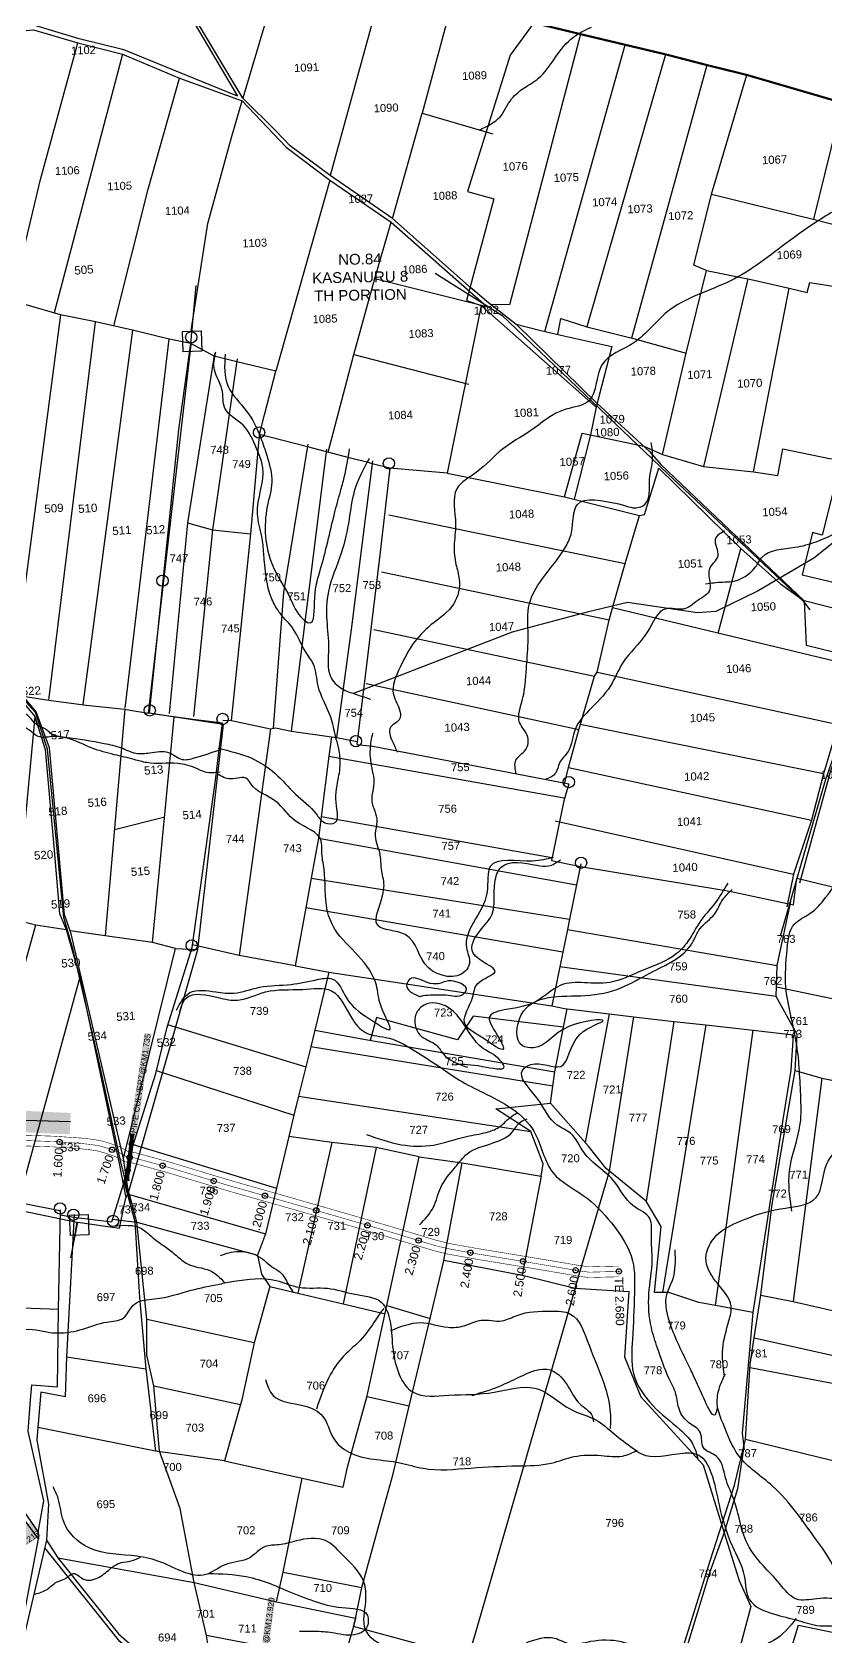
# Model space of a CAD drawing. Header units: inches. Extents: x 189567 to 224456, y 1616569 to 1632146.
# Drawn here: x 193836 to 195325, y 1618922 to 1621930 of the extents above; entities that cross this region are included whole.
import ezdxf
from ezdxf.enums import TextEntityAlignment as Align

# ---------------------------------------------------------------- set-up
doc = ezdxf.new("R2010")
doc.units = ezdxf.units.IN
doc.header["$LTSCALE"] = 15
doc.header["$MEASUREMENT"] = 0
doc.header["$PDMODE"] = 32
doc.header["$PDSIZE"] = 10
doc.linetypes.add('HIDDEN2', pattern=[0.1875, 0.125, -0.0625])
for name, color, linetype in [('CANAL1', 7, 'Continuous'), ('CHANAGE', 1, 'Continuous'), ('CS', 134, 'Continuous'), ('PLOT', 7, 'Continuous'), ('PLOT NO', 1, 'Continuous'), ('PLOT NOS', 7, 'Continuous'), ('POINT', 2, 'Continuous'), ('RE REMARKS', 7, 'Continuous'), ('ROAD', 1, 'Continuous'), ('STREAM', 4, 'Continuous'), ('STRUCTURE', 5, 'Continuous'), ('text1', 7, 'Continuous'), ('text2', 7, 'Continuous'), ('VILLAGE BOUNADRY STONES', 1, 'Continuous'), ('VILLAGE BOUNDRY', 5, 'Continuous')]:
    doc.layers.add(name, color=color, linetype=linetype)
doc.styles.get("Standard").update_dxf_attribs({"font": 'arial.ttf'})
doc.dimstyles.get("Standard").update_dxf_attribs({"dimtxt": 0.18, "dimasz": 0.18, "dimexe": 0.18, "dimexo": 0.0625, "dimgap": 0.09, "dimtad": 0, "dimtih": 1, "dimtoh": 1, "dimdec": 4, "dimzin": 0, "dimdsep": 46, "dimtxsty": 'Standard', "dimcen": 0.09, "dimadec": 0, "dimazin": 0, "dimtfac": 1, "dimtdec": 4, "dimtofl": 0, "dimtmove": 0, "dimatfit": 3, "dimfxl": 1, "dimtolj": 1, "dimtzin": 0, "dimarcsym": 0})

# ---------------------------------------------------------------- blocks, each defined once
blk = doc.blocks.new('PIPE C')
at = {"layer": 'STRUCTURE'}
h = blk.add_hatch(dxfattribs=at)
h.set_pattern_fill('DASH', color=256, scale=5.6, angle=-90, style=0)
h.set_pattern_definition([(270, (-1194663.9188, 538833.8274), (0.7, -0.7), [0.7, -0.7])])
edge = h.paths.add_edge_path()
edge.add_spline(control_points=[(4.6, -44.2), (4.4, -43.9), (3.7, -42.8), (3.2, -40.8), (2.9, -38.1), (2.3, -34.2), (2.9, -29), (3.8, -25), (4.2, -23.1)], knot_values=[0, 0, 0, 0, 1.613557, 5.24513, 8.624976, 13.470124, 22.190216, 30.746377, 30.746377, 30.746377, 30.746377], degree=3, periodic=0)
edge.add_line((4.2, -23.1), (2.8, -21))
edge.add_line((2.8, -21), (2.8, 21))
edge.add_line((2.8, 21), (4.2, 23.1))
edge.add_spline(control_points=[(4.2, 23.1), (3.7, 25), (2.7, 28.9), (2, 34.1), (2.4, 38), (2.7, 40.8), (3.1, 42.8), (3.8, 43.8), (4, 44.2)], knot_values=[0, 0, 0, 0, 8.556161, 17.276253, 22.121402, 25.501247, 29.13282, 30.746377, 30.746377, 30.746377, 30.746377], degree=3, periodic=0)
edge.add_line((4, 44.2), (-4.6, 44.2))
edge.add_spline(control_points=[(-4.6, 44.2), (-4.4, 43.9), (-3.7, 42.8), (-3.2, 40.8), (-2.9, 38.1), (-2.3, 34.2), (-2.9, 29), (-3.8, 25), (-4.2, 23.1)], knot_values=[0, 0, 0, 0, 1.613557, 5.24513, 8.624976, 13.470124, 22.190216, 30.746377, 30.746377, 30.746377, 30.746377], degree=3, periodic=0)
edge.add_line((-4.2, 23.1), (-2.8, 21))
edge.add_line((-2.8, 21), (-2.8, -21))
edge.add_line((-2.8, -21), (-4.2, -23.1))
edge.add_spline(control_points=[(-4.2, -23.1), (-3.7, -25), (-2.7, -28.9), (-2, -34.1), (-2.4, -38), (-2.7, -40.8), (-3.1, -42.8), (-3.8, -43.8), (-4, -44.2)], knot_values=[0, 0, 0, 0, 8.556161, 17.276253, 22.121402, 25.501247, 29.13282, 30.746377, 30.746377, 30.746377, 30.746377], degree=3, periodic=0)
edge.add_line((-4, -44.2), (4.6, -44.2))
blk.add_circle((0, 0), 0.657)
at = {"layer": 'STRUCTURE', "const_width": 0.44}
for points in [[(-8.4, 25.2), (-5.6, 25.2), (-2.8, 21), (-2.8, -21), (-5.6, -25.2), (-8.4, -25.2)], [(8.4, 25.2), (5.6, 25.2), (2.8, 21), (2.8, -21), (5.6, -25.2), (8.4, -25.2)]]:
    blk.add_lwpolyline(points, dxfattribs=at)
at = {"layer": 'STRUCTURE', "color": 3}
for points in [[(-2.8, 21), (-2.8, -21)], [(-2.8, 21), (-2.8, -21)], [(2.8, 21), (2.8, -21)]]:
    blk.add_lwpolyline(points, dxfattribs=at)
at = {"layer": 'STRUCTURE'}
for points in [[(-4.6, 44.2), (-4, 43.2), (-3.3, 40.8), (-2.9, 38.4), (-2.5, 35.1), (-3, 29), (-4.2, 23.1)], [(4, 44.2), (3.4, 43.2), (2.8, 40.7), (2.5, 38.4), (2.2, 35), (2.8, 28.9), (4.2, 23.1)], [(-4, -44.2), (-3.4, -43.2), (-2.8, -40.7), (-2.5, -38.4), (-2.2, -35), (-2.8, -28.9), (-4.2, -23.1)], [(4.6, -44.2), (4, -43.2), (3.3, -40.8), (2.9, -38.4), (2.5, -35.1), (3, -29), (4.2, -23.1)]]:
    blk.add_spline(points, degree=3, dxfattribs=at)
at = {"layer": 'STRUCTURE', "color": 0}
for points in [[(-0.2, 44.3), (-0.2, 28.7)], [(0, -23.2), (0, -38.9)]]:
    blk.add_leader(points, dimstyle='Standard', override={"dimscale": 0.062085, "dimtxt": 50, "dimasz": 100, "dimgap": 0.09, "dimtad": 0, "dimzin": 2}, dxfattribs=at)

msp = doc.modelspace()

# ---------------------------------------------------------------- linework, layer by layer
at = {"layer": 'CANAL1', "color": 200, "const_width": 1}
for points in [[(193815.9, 1619862.6), (193877.7, 1619860.4), (193928.2, 1619856.9), (193947.4, 1619854.9), (193964.3, 1619852.2), (193979.9, 1619847.7), (194000.6, 1619840.5), (194016.7, 1619831.7), (194028.7, 1619829.9), (194093.7, 1619812), (194212.9, 1619776.1), (194303.4, 1619750.5), (194428.8, 1619714.5), (194502.2, 1619693.1), (194594.9, 1619665.2), (194617.5, 1619659.6), (194647, 1619654.2), (194676.5, 1619649), (194709.7, 1619643.6), (194757.1, 1619635.8), (194807, 1619627.5), (194865.1, 1619617.7), (194881.5, 1619615.6), (194907.1, 1619616.3), (194936.3, 1619617)], [(193814.8, 1619842.6), (193876.7, 1619840.4), (193926.4, 1619837), (193944.8, 1619835), (193959.9, 1619832.6), (193973.8, 1619828.6), (193992.5, 1619822.1), (194010.3, 1619812.5), (194024.5, 1619810.3), (194088.2, 1619792.8), (194207.3, 1619756.9), (194297.9, 1619731.3), (194423.3, 1619695.3), (194496.6, 1619673.9), (194589.6, 1619645.9), (194613.3, 1619640), (194643.5, 1619634.5), (194673.2, 1619629.3), (194706.5, 1619623.9), (194753.8, 1619616.1), (194803.7, 1619607.8), (194862.1, 1619597.9), (194880.5, 1619595.5), (194907.6, 1619596.3), (194936.8, 1619597)]]:
    msp.add_lwpolyline(points, dxfattribs=at)
at = {"layer": 'CANAL1', "color": 1, "linetype": 'HIDDEN2', "ltscale": 4, "const_width": 1}
msp.add_lwpolyline([(193815.4, 1619852.6), (193877.2, 1619850.4), (193927.3, 1619847), (193946.1, 1619844.9), (193962.1, 1619842.4), (193976.9, 1619838.2), (193996.6, 1619831.3), (194013.5, 1619822.1), (194026.6, 1619820.1), (194090.9, 1619802.4), (194210.1, 1619766.5), (194300.7, 1619740.9), (194426, 1619704.9), (194499.4, 1619683.5), (194592.2, 1619655.5), (194615.4, 1619649.8), (194645.2, 1619644.4), (194674.9, 1619639.1), (194708.1, 1619633.8), (194755.4, 1619626), (194805.4, 1619617.7), (194863.6, 1619607.8), (194881, 1619605.6), (194907.3, 1619606.3), (194936.6, 1619607)], dxfattribs=at)
at = {"layer": 'CS', "color": 3}
for p in [(193887.6, 1619849.7), (193986.1, 1619835), (194080.9, 1619805.1), (194176.8, 1619776.5), (194272.8, 1619748.8), (194369, 1619721.3), (194465, 1619693.5), (194560.9, 1619665), (194658.1, 1619642.1), (194756.8, 1619625.8), (194855.4, 1619609.2), (194936.6, 1619607)]:
    msp.add_point(p, dxfattribs=at)
at = {"layer": 'PLOT', "elevation": 19}
for points in [[(194665.7, 1621444.1), (194511.9, 1621580.1), (194395.4, 1621661.1), (194319.9, 1621716.4), (194293.6, 1621744), (194231.2, 1621806), (194136.7, 1621963.6), (194113.4, 1621981.2), (194042.5, 1622024.1), (193963.7, 1622091.7), (193907.4, 1622144.9), (193796.1, 1622280.4), (193782.2, 1622297.4), (193770.9, 1622312.4), (193663.5, 1622461.6), (193590.8, 1622561.3), (193553, 1622618.6)], [(192767.2, 1622182.8), (192862, 1622165.5), (192967.1, 1622139.7), (193058.2, 1622114.8), (193123.5, 1622092.2), (193182.3, 1622079.7), (193296.6, 1622053), (193460.6, 1622017.8), (193528.3, 1621977.5), (193612.5, 1621936.3), (193645.5, 1621931.5), (193687.8, 1621929.7), (193696.8, 1621929.5), (193789.8, 1621929.7), (193838.9, 1621934.2), (193922.2, 1621909.7), (194005.6, 1621888.1), (194112.3, 1621843.2), (194230, 1621800.9), (194312.4, 1621713.9), (194394.6, 1621652.1), (194509.4, 1621573.2), (194689, 1621415.3)], [(193797.6, 1621424.9), (193851.6, 1621653.3), (193922.2, 1621909.7)], [(194005.6, 1621888.1), (193877.6, 1621403.5)], [(193989.5, 1621378.9), (194053.7, 1621635.5), (194112.3, 1621843.2)], [(194134.5, 1621370.2), (194165.8, 1621571.1), (194210.4, 1621732.3), (194230, 1621800.9)], [(194511.9, 1621580.1), (194567.5, 1621777.7)], [(194394.6, 1621652.1), (194293, 1621294.4)], [(194478.8, 1621468.2), (194509.4, 1621573.2)], [(194439.3, 1621325.6), (194478.8, 1621468.2), (194689, 1621415.3)], [(194391.7, 1621142.2), (194439.3, 1621325.6), (194654.6, 1621270)]]:
    msp.add_lwpolyline(points, dxfattribs=at)
at = {"layer": 'PLOT'}
for points in [[(194299.2, 1622035.5), (194231.2, 1621806)], [(194481.1, 1621972.2), (194395.4, 1621661.1)], [(194777, 1621947.1), (194732.7, 1621886.4), (194652.9, 1621630.7), (194702, 1621617.4), (194650.6, 1621427), (194678.5, 1621417.1), (194614.4, 1621103.2), (194506.8, 1621112.2), (194474, 1621120.7), (194466.2, 1621122.8), (194433, 1621131.4), (194388.3, 1621143), (194352.8, 1621152.3), (194262.5, 1621175.8), (194272.1, 1621212.5), (194293.4, 1621294.3), (194220, 1621312), (194177.7, 1621322.2), (194134.1, 1621346.1), (194093.5, 1621354.4), (194024.7, 1621371.2), (193955.1, 1621386.4), (193889.6, 1621400.1), (193824.8, 1621418.6)], [(194133.6, 1621957.8), (194221.2, 1621809.8), (194008.3, 1621896.5), (193924.2, 1621917.2), (193839.3, 1621942.4)], [(194612.5, 1621944.5), (194567.5, 1621777.7), (194700, 1621739.3)], [(194743.7, 1621382.3), (194790.4, 1621370.3), (194822.2, 1621363), (194827.5, 1621393), (194876.8, 1621377.4), (194964.2, 1621355.3), (195062.5, 1621328.2), (195100.9, 1621482.9), (195077.4, 1621492.9), (195110.1, 1621626.2), (195176.7, 1621849.4)], [(195355.4, 1621797.3), (195301.5, 1621578.9)], [(195110.1, 1621626.2), (195301.1, 1621579), (195416.6, 1621549.5), (195468.8, 1621763.3)], [(194017, 1619755), (194007.7, 1619818.8), (193909.4, 1620239.7), (193896.6, 1620276.2), (193868.5, 1620588.5), (193843.8, 1620655.9), (193819.1, 1620685.4), (193798.6, 1620708.9), (193755.3, 1620824.8), (193696.2, 1620983.4), (193681.5, 1621105.8), (193639, 1621369), (193628.9, 1621464.5)], [(195178.7, 1621467.5), (195095.6, 1621115.8)], [(195100.9, 1621482.9), (195185, 1621466.3), (195255.7, 1621450), (195289.7, 1621441.8), (195294.6, 1621460.6), (195397.3, 1621444.1), (195414.3, 1621439.2), (195384.1, 1621274.5), (195482.3, 1621257.9), (195577.3, 1621224.2)], [(194657.4, 1621452.3), (194688.9, 1621425.6), (194743.7, 1621382.3), (194895.1, 1621234.2), (194994.2, 1621143.6), (195015.2, 1621119.6), (195195.9, 1620947.4), (195284.3, 1620863.7), (195287.9, 1620780.6), (195339.3, 1620768), (195343.3, 1620749.9), (195387.7, 1620740.4), (195372.9, 1620685.8), (195347.6, 1620632), (195320.5, 1620539.6), (195297.7, 1620453), (195264.3, 1620351.6), (195251.5, 1620290.1)], [(195188.9, 1621105.7), (195255.7, 1621450)], [(193889.6, 1621400.1), (193798.6, 1620708.9)], [(194678.5, 1621417.1), (194894.3, 1621226.5), (194883.3, 1621175), (194852.9, 1621054.3)], [(193867.3, 1620677.9), (193955.1, 1621386.4)], [(194024.7, 1621371.2), (193931.4, 1620669.3)], [(194822.2, 1621363), (194923.4, 1621340.6), (194894.3, 1621226.5)], [(193694.8, 1619759.2), (193888.3, 1619721.1), (193889.1, 1619713.3), (193914.3, 1619708.8), (193985.7, 1619700), (194007.7, 1619770.8), (194024.7, 1619839.7), (194068.4, 1619978.2), (194089.4, 1620064.8), (194136.4, 1620214), (194180.5, 1620531.8), (194185.9, 1620575.2), (194193.4, 1620634.7), (194138.4, 1620641.6), (194092.3, 1620647.4), (194056.6, 1620653.6), (194111.6, 1621185.1), (194134.1, 1621346.1)], [(194010.5, 1620662.5), (194093.5, 1621354.4)], [(194178.4, 1621327.4), (194127.7, 1621010.1), (194093, 1620652.6)], [(194220.6, 1621317.3), (194174.7, 1620997), (194139.1, 1620646.8)], [(195018.2, 1621137.9), (195062.5, 1621328.2)], [(194127.7, 1621010.1), (194174.7, 1620997), (194246.6, 1620989.7), (194263.2, 1621181)], [(194353.4, 1621157.5), (194307.5, 1620879.3), (194288, 1620624.9)], [(194834.4, 1621059), (194867.8, 1621178.3), (194983.4, 1621153.5), (195018.2, 1621137.9), (195095.6, 1621115.8), (195188.9, 1621105.7), (195234.5, 1621098.9), (195244.4, 1621148.5), (195331.4, 1621130.5), (195353.3, 1621128.4), (195317.8, 1620986.6), (195299.7, 1620992), (195280.2, 1620912.7), (195367.3, 1620892.1), (195355.4, 1620845.7), (195284.3, 1620863.7)], [(194322.6, 1620619.7), (194389, 1621148.3)], [(194474.7, 1621126), (194434.4, 1620810.1), (194406.9, 1620607.5)], [(194614.4, 1621103.2), (194834.4, 1621059), (194975.2, 1621023.5)], [(194834.9, 1620520.2), (194842.1, 1620551.4), (194861.3, 1620622.2), (194891.1, 1620722.8), (194895.6, 1620730.1), (194918.2, 1620827.4), (194924.8, 1620850.8), (194948.5, 1620933.8), (194975.2, 1621023.5), (194984.8, 1621025.8), (195011.6, 1621112.2), (195165.1, 1620961.7), (195240, 1620895.6), (195284.3, 1620863.7)], [(194505.1, 1621025.3), (194948.5, 1620933.8)], [(194210.4, 1620639.8), (194246.6, 1620989.7)], [(195123, 1620803), (195165.1, 1620961.7)], [(194918.2, 1620827.4), (194491.3, 1620917.7)], [(193748.9, 1620824.2), (193789.8, 1620708.6), (193810.4, 1620684.1), (193841.5, 1620647.2), (193805.8, 1620266.2)], [(195343.3, 1620749.9), (194924.8, 1620850.8)], [(194477.3, 1620810.4), (194891.1, 1620722.8)], [(195399.3, 1620737.7), (195332.9, 1620542.9), (195275.5, 1620334.8)], [(194861.3, 1620622.2), (194462.7, 1620708.4)], [(193819.1, 1620685.4), (193867.3, 1620677.9), (193937.5, 1620668.5), (194010.3, 1620660.5), (194020.2, 1620658.7), (194054.2, 1620653.5)], [(193841.5, 1620647.2), (193860.6, 1620584.9), (193877, 1620403.2), (193887.6, 1620278.1)], [(194010.3, 1620660.5), (193973.4, 1620236.2)], [(194062.1, 1620223.7), (194102.8, 1620646.1)], [(194194, 1620639.9), (194210.4, 1620639.8), (194283.3, 1620624.1), (194292.6, 1620625.8), (194322.6, 1620619.7), (194397.8, 1620608.8), (194406.9, 1620607.5), (194445.9, 1620600)], [(194283.3, 1620624.1), (194224.7, 1620198.9)], [(194397.8, 1620608.8), (194392.6, 1620573), (194378.3, 1620458.8), (194373.2, 1620418.9), (194359.6, 1620344.3), (194349.4, 1620288.5), (194329.5, 1620179.7), (194224.7, 1620198.9), (194137.1, 1620219.3)], [(194392.6, 1620573), (194834, 1620494.5)], [(193990.8, 1620435.5), (194084.8, 1620459.2)], [(194811, 1620382.2), (194378.3, 1620458.8)], [(194373.2, 1620418.9), (194857.2, 1620331.7)], [(194865.3, 1620371.1), (194857.2, 1620331.7), (194844, 1620267), (194840.1, 1620248), (194831.4, 1620205.5), (194825.7, 1620177.9), (194810.8, 1620104.9), (194834.7, 1620100), (194918.2, 1620089.7), (194964.6, 1620083.9), (195039.6, 1620075.6), (195099.7, 1620068.9), (195188.3, 1620059.1), (195258.5, 1620051.3), (195263.3, 1620049), (195259.2, 1619984), (195244.5, 1619895.5), (195187.8, 1619530), (195168, 1619304.2), (195171.5, 1619272.9)], [(194359.6, 1620344.3), (194844, 1620267)], [(193603.1, 1620310.9), (193665.6, 1620295.6), (193718.4, 1620288), (193755.3, 1620273.2), (193805.8, 1620266.2), (193842.9, 1620256.5), (193899.8, 1620247.6), (193925.8, 1620158.5), (193999.2, 1619809.1), (194012, 1619745.2)], [(194831.4, 1620205.5), (194349.4, 1620288.5)], [(195057.3, 1618902.7), (195107.9, 1619064.5), (195153.4, 1619206.2), (195173.8, 1619291.8), (195183.1, 1619433.2), (195190.5, 1619482.6), (195202.6, 1619562.3), (195224.3, 1619733.3), (195267.2, 1619983.9), (195271.1, 1620050.8), (195231.6, 1620122.5), (195233.3, 1620180.4), (195259.3, 1620300.3)], [(193700.5, 1619744.3), (193842.9, 1620256.5)], [(194104.9, 1620212.3), (194062.1, 1620223.7), (193973.4, 1620236.2), (193907.4, 1620245.5)], [(194840.1, 1620248), (195233.3, 1620180.4)], [(194007.7, 1619818.8), (194104.9, 1620212.3), (194146.9, 1620210.3)], [(194392.9, 1620168.1), (194366.2, 1620059.1), (194358.6, 1620028), (194349.3, 1619990.2), (194336, 1619935.8), (194327.2, 1619899.6), (194317.7, 1619860), (194294.5, 1619763.1), (194274, 1619677.3), (194258.9, 1619637.8), (194266.4, 1619602.2), (194281.9, 1619578.8), (194252.4, 1619473.4), (194229.3, 1619366.5), (194197, 1619252.3), (194342.9, 1619219.8), (194419.5, 1619202.7), (194427.9, 1619240.3), (194464.5, 1619373.9), (194498.3, 1619528.9), (194501.4, 1619543.2), (194562.2, 1619821.5), (194481.4, 1619839.1), (194398.3, 1619848.9), (194317.7, 1619860)], [(194329.5, 1620179.7), (194392.9, 1620168.1), (194810.8, 1620104.9)], [(195231.6, 1620122.5), (194825.7, 1620177.9)], [(193925.8, 1620158.5), (193806.5, 1619722.9)], [(195232.2, 1620140.6), (195422.6, 1620100.3)], [(194090.1, 1620070.1), (194349.3, 1619990.2)], [(194832.9, 1620064.6), (194663.4, 1620085.7), (194634, 1620041.1), (194481.9, 1620083), (194470, 1620040)], [(195187.8, 1619530), (195117.8, 1619543.1), (195086.3, 1619548.9), (195030.2, 1619567.4), (195018.4, 1619567.4), (195003.3, 1619567.5), (195016.2, 1619691), (194987.7, 1619738.7), (194913, 1619800.1), (194879.3, 1619842.5), (194808.5, 1619922.1), (194812.8, 1619954.5), (194816.2, 1619980.9), (194832.9, 1620064.6), (194839.8, 1620099.4)], [(194854.4, 1619575.6), (194919.2, 1619795), (194964.6, 1620083.9)], [(194918.2, 1620089.7), (194873.6, 1619848.8)], [(195039.6, 1620075.6), (194987.7, 1619738.7)], [(194366.2, 1620059.1), (194461.6, 1620041.5), (194816.2, 1619980.9)], [(195099.7, 1620068.9), (195018.4, 1619567.4)], [(195117.8, 1619543.1), (195188.3, 1620059.1)], [(194812.8, 1619954.5), (194358.6, 1620028)], [(194069, 1619983.5), (194327.2, 1619899.6)], [(195267.2, 1619983.9), (195317.1, 1619969), (195399.9, 1619953.1)], [(195317.1, 1619969), (195263.5, 1619550.4)], [(194336, 1619935.8), (194771.3, 1619869.3)], [(194562.2, 1619821.5), (194642.7, 1619810.3), (194790.8, 1619785.8), (194794.5, 1619808.4), (194771.3, 1619869.3), (194705.9, 1619911.8), (194808.5, 1619922.1)], [(194025.4, 1619845), (194294.5, 1619763.1)], [(194398.3, 1619848.9), (194334.7, 1619566.3)], [(194481.4, 1619839.1), (194419.4, 1619546.3)], [(194558, 1618908.9), (194438.6, 1618941.4), (194442.5, 1618955.7), (194454.3, 1619014.8), (194491.7, 1619149.1), (194513.6, 1619227.9), (194543.6, 1619354.6), (194582.4, 1619518.7), (194607.5, 1619624.5), (194642.7, 1619810.3)], [(193482.3, 1619770.6), (193473.4, 1619689.7), (193469.1, 1619650.7), (193472.7, 1619638.8), (193485.6, 1619618.1), (193530.3, 1619549.3), (193642.3, 1619391.9), (193757.1, 1619249.1), (193847.2, 1619118.3), (193848.4, 1619105.8), (193718.4, 1619280.6), (193634.5, 1619393.6), (193479.3, 1619616.3), (193485.6, 1619618.1), (193573.8, 1619618.5), (193674.8, 1619618.9), (193695.5, 1619764.4)], [(194008.3, 1619776.1), (194028.7, 1619700.4), (194037.6, 1619558.3), (194049.4, 1619424.2), (194067.8, 1619270.2), (193847, 1619314.4)], [(194301.9, 1618384.6), (194268.4, 1618502.9), (194230.5, 1618604.7), (194213.5, 1618731), (194180.5, 1618820), (194163.4, 1618924.8), (194140.1, 1619024), (194114, 1619163), (194074.9, 1619270.3), (194064.7, 1619392.4), (194051.1, 1619450.3), (194051.4, 1619517.4), (194032.8, 1619699.1), (194018.8, 1619751.3), (194008.3, 1619776.1)], [(194790.8, 1619785.8), (194755.3, 1619600)], [(194018.8, 1619751.3), (194274, 1619677.3)], [(193914.9, 1619714), (193900.5, 1619446.9), (193898.1, 1619372), (193852.3, 1619380.7), (193847, 1619314.4), (193845.1, 1619290.8), (193867, 1619170.8), (193863.3, 1619103.3), (193819.7, 1618918.8), (193795.4, 1618782.4), (193805.7, 1618780.6), (193779.7, 1618604), (193703.4, 1618623.8), (193676.8, 1618500), (193623.6, 1618533.4), (193586.5, 1618559)], [(193795.4, 1618782.4), (193788.4, 1618788), (193848.4, 1619105.8), (193847.2, 1619118.3), (193858, 1619177.2), (193828.7, 1619307.4), (193833.3, 1619365.6), (193835.6, 1619394.3), (193883.7, 1619390.5), (193885.6, 1619536.1), (193889.3, 1619722.5)], [(193986.4, 1619705.2), (194032.8, 1619699.1), (194258.9, 1619637.8)], [(194608.5, 1619628.1), (194758.4, 1619599.4), (194854.4, 1619575.6), (194955, 1619569.3), (194947.3, 1619447.2), (194977.8, 1619371.7), (195094.7, 1619244.3), (195136.7, 1619109.2), (195161.9, 1619027.7), (195184.3, 1618978.8), (195134.5, 1618793.9), (195145.6, 1618790.9), (195107.6, 1618580.8), (195159, 1618571.5), (195259.6, 1618553.3), (195365.9, 1618534)], [(194281.9, 1619578.8), (194334.7, 1619566.3), (194419.4, 1619546.3), (194498.1, 1619527.7)], [(194854.4, 1619575.6), (194664.9, 1618921.3), (194558.5, 1618582.1), (194528.9, 1618466)], [(195202.6, 1619562.3), (195263.5, 1619550.4), (195375.5, 1619525), (195493.7, 1619505), (195579, 1619488.3)], [(193530.3, 1619549.3), (193885.6, 1619536.1)], [(194501.4, 1619543.2), (194582.4, 1619518.7)], [(194051.4, 1619517.4), (194252.5, 1619473.9)], [(195190.5, 1619482.6), (195565.9, 1619398.8)], [(193900.5, 1619446.9), (194049.4, 1619424.2)], [(195182.7, 1619426.8), (195562.8, 1619354.4)], [(194064.7, 1619392.4), (194226.8, 1619357.7)], [(194543.6, 1619354.6), (194464.1, 1619372)], [(195389.3, 1619239.3), (195173.8, 1619291.8)], [(194197, 1619252.3), (194067.8, 1619270.2)], [(195170.8, 1619279.2), (195159, 1619199.4), (195134.1, 1619117.6), (195106.7, 1619042.1), (195037.2, 1618815.4), (195013.2, 1618799), (194986, 1618763.3), (194855.2, 1618586.3), (194715.2, 1618394), (194656.4, 1618341.5), (194579.3, 1618227.3), (194512.5, 1618241.4), (194501.8, 1618200.5), (194502.4, 1618145.9), (194532.2, 1618146.2), (194537.5, 1618134.5), (194615.1, 1618144.6), (194600.5, 1618075.6)], [(194294.6, 1618987.9), (194306.8, 1619043.4), (194342.9, 1619219.8)], [(193863.3, 1619103.3), (193884.5, 1619070.3), (193998.2, 1618927.9), (194149.2, 1618795.4), (194213.5, 1618731), (194000.7, 1618913.4), (193860, 1619089.3)], [(193884.5, 1619070.3), (194140.1, 1619024), (194294.6, 1618987.9), (194442.8, 1618957), (194438.6, 1618941.4), (194419.4, 1618875.2), (194163.4, 1618924.8)], [(194306.8, 1619043.4), (194454.3, 1619014.8)], [(195145.5, 1618530.9), (195159, 1618571.5), (195273.3, 1618944), (195376.1, 1618923), (195326.3, 1618782.5), (195312.5, 1618743.8), (195259.6, 1618553.3), (195249.1, 1618506)]]:
    msp.add_lwpolyline(points, dxfattribs=at)
at = {"layer": 'PLOT NOS'}
for points in [[(194864.5, 1621925.9), (194731.6, 1621418.7), (194697.3, 1621419)], [(194797.6, 1621368.7), (194948.2, 1621906)], [(195024.1, 1621888), (194876.8, 1621377.4)], [(195101.4, 1621868), (194960.4, 1621356.3)], [(194506.8, 1621112.2), (194488.9, 1620955.3), (194445.2, 1620594.8), (194474.9, 1620591.2), (194842.9, 1620521), (194833.4, 1620489.3), (194810.4, 1620377), (194864.7, 1620365.9), (195133.7, 1620321.4), (195147.4, 1620319.1), (195263.9, 1620293.9), (195270.1, 1620344.1), (195479.4, 1620293.4)], [(194895.6, 1620730.1), (195347.6, 1620632)], [(195320.5, 1620539.6), (194864.2, 1620631.8)], [(194842.1, 1620551.4), (195297.7, 1620453)], [(194817.4, 1620451.2), (195264.3, 1620351.6)]]:
    msp.add_lwpolyline(points, dxfattribs=at)
at = {"layer": 'POINT'}
msp.add_point((194019, 1619821, 123), dxfattribs=at)
at = {"layer": 'ROAD'}
for points in [[(194022.1, 1619734.8), (194002.9, 1619809.3), (193962.3, 1619996.1), (193912.9, 1620209.6), (193895.7, 1620270.6), (193864.8, 1620585.6), (193842.2, 1620654.7), (193793.9, 1620708.3), (193690.5, 1620986.4), (193669.3, 1621152.9), (193639, 1621346.5), (193620.4, 1621503.8)], [(194591.9, 1621477.9), (194716.8, 1621399.5), (195028.5, 1621101.8), (195282.7, 1620862.7), (195295, 1620847)], [(195712.5, 1620783.7), (195657, 1620850.6), (195576.7, 1621040.4), (195562, 1621151.2), (195302.5, 1620943.7), (195197.7, 1620882.6), (195118.4, 1620843.6), (195084.2, 1620841.4), (194952.9, 1620860.4), (194877, 1620842.8), (194736.7, 1620805), (194438.9, 1620690.4)], [(195401.8, 1620751.4), (195323.6, 1620527.2), (195238.8, 1620235.2)], [(193887.6, 1620278.1), (193899.8, 1620247.6)]]:
    msp.add_lwpolyline(points, dxfattribs=at)
msp.add_spline([(194675, 1621746.2), (194713.8, 1621771.1), (194735.5, 1621804.5), (194760, 1621825.9), (194786.1, 1621843.3), (194816.6, 1621880.8), (194851.9, 1621920.9), (194885.2, 1621939.2)], degree=3, dxfattribs=at)
at = {"layer": 'STREAM'}
for points in [[(195584.3, 1621741.8), (195567, 1621727.5), (195525.8, 1621701.6), (195492.8, 1621681.5), (195470.9, 1621664.3), (195446.2, 1621648), (195405.8, 1621628.6), (195329.7, 1621588.1), (195256.5, 1621538.3), (195145.8, 1621463.6), (195027.4, 1621405.5), (194964.6, 1621347.6), (194905.2, 1621306.5), (194893, 1621265.9), (194880.6, 1621238.8), (194837.3, 1621223), (194769.5, 1621181.7), (194718.3, 1621148.2), (194669.1, 1621104.5), (194632.7, 1621074), (194630.4, 1621007.3), (194627.6, 1620966.4), (194631.1, 1620932.2), (194637.2, 1620904.5), (194627, 1620858.5), (194584.2, 1620818.6), (194549.8, 1620781.7), (194526.5, 1620739.5), (194513.7, 1620688.3), (194526.5, 1620655.2), (194525.8, 1620643.1), (194508.5, 1620627), (194511.9, 1620600.2), (194521.6, 1620580)], [(194189.8, 1620584.4), (194140.2, 1620569), (194118.1, 1620565.9), (194092.6, 1620578.9), (194056.5, 1620578.4), (194030.9, 1620577.8), (194004, 1620587.6), (193971.4, 1620596.1), (193897.9, 1620607.6), (193870.1, 1620616.1), (193864, 1620621.5), (193844.1, 1620632), (193831.2, 1620646), (193800.5, 1620663.5), (193769, 1620678.5), (193739.2, 1620684.3), (193683.1, 1620704), (193648.6, 1620726.1), (193638.7, 1620738.5), (193621.9, 1620762.1), (193594.9, 1620789.7), (193583.8, 1620803.5), (193543.4, 1620808.9), (193506, 1620806.9), (193468, 1620804.4), (193394.7, 1620811.2), (193373.9, 1620806.1), (193325, 1620816.7), (193284.2, 1620819.7), (193239.9, 1620825.8), (193197.8, 1620829.3), (193156.4, 1620838.7), (193114.1, 1620852.7), (193072.1, 1620873), (193046, 1620898.3), (193032, 1620918.5), (193018.9, 1620970), (192997.3, 1620996.8), (192983.3, 1621007.2), (192981.4, 1621044), (192980.4, 1621095.8), (192978, 1621135), (192954.8, 1621167), (192941.8, 1621209.2), (192941.6, 1621240.4), (192930.2, 1621263.3), (192909.6, 1621290.5), (192890.3, 1621327.1), (192860.9, 1621354.4), (192834.1, 1621377.1), (192812.7, 1621382), (192794.3, 1621393.1), (192776.1, 1621400.5), (192760.5, 1621401.4), (192752.6, 1621410), (192733.5, 1621427.8), (192718.6, 1621436.7), (192712.2, 1621442.1)], [(194184.9, 1620587.4), (194248.2, 1620568.7), (194291.5, 1620540.7), (194329.9, 1620501.6), (194368.7, 1620464.7), (194385.1, 1620448), (194405, 1620448.7), (194406.9, 1620479.3), (194410.2, 1620529.1), (194414.2, 1620562.3), (194410.5, 1620589.6), (194405.4, 1620609.7), (194396.2, 1620645.8), (194372.6, 1620704.3), (194363.7, 1620745), (194348.6, 1620768.9), (194326.5, 1620810.3), (194301.3, 1620840.4), (194285.9, 1620867.1), (194270.7, 1620952.3), (194266.9, 1620984.6), (194258.9, 1621026.8), (194268.7, 1621113.9), (194256.9, 1621149.6), (194231.9, 1621192.8), (194197.8, 1621224.7), (194192.2, 1621260.5), (194178, 1621296.8), (194180.5, 1621330.3)], [(194198, 1621326.3), (194203.8, 1621265.3), (194237.8, 1621220.1), (194265.1, 1621169.1), (194276.4, 1621136), (194285.6, 1621086.4), (194277.2, 1621040.7), (194286.8, 1620930.8), (194319.3, 1620870.3), (194344.6, 1620829.2), (194355.1, 1620822.6), (194366.3, 1620869.4), (194377.3, 1620924), (194403.4, 1621027.8), (194414.4, 1621068.9), (194421.7, 1621095.4), (194431.7, 1621148.9)], [(195099.3, 1620895.9), (195131.2, 1620899.1), (195148.5, 1620900.2), (195192.8, 1620927.3), (195205.2, 1620945.5), (195266.9, 1620964.1), (195306.4, 1620974.6), (195421.5, 1621042.3), (195439.1, 1621059.3), (195458.5, 1621113.1), (195488.2, 1621133), (195513.5, 1621148.9), (195534.8, 1621174.3), (195554.2, 1621193.9), (195568.7, 1621204.4)], [(194744.2, 1620539.3), (194743.6, 1620565.3), (194761.8, 1620585.1), (194765.9, 1620608.4), (194750.5, 1620635.9), (194756, 1620679.5), (194761.7, 1620716.7), (194763.9, 1620746.5), (194766.5, 1620799.3), (194768.9, 1620858.7), (194792.1, 1620903.7), (194837.1, 1620965.9), (194847.7, 1620992), (194858.9, 1621044.5), (194933.1, 1621046.1), (194947.1, 1621042.7), (194962.9, 1621038.4), (194985.1, 1621044.4), (194994.3, 1621091), (194999.9, 1621130.9), (194997.4, 1621160.5)], [(194468, 1621130.7), (194440.4, 1621069.1), (194430.7, 1621017), (194416, 1620953.2), (194391.8, 1620881.1), (194388.8, 1620827), (194392.1, 1620774.7), (194396, 1620721.7), (194416.9, 1620699.3), (194442.7, 1620689), (194470.8, 1620679.3)], [(195135, 1620994.7), (195117.4, 1620979.6), (195121.9, 1620947.7), (195107, 1620925), (195106.9, 1620900), (195107.2, 1620885.3), (195084.6, 1620864.3), (195058, 1620848.4), (195025.3, 1620849), (194989.8, 1620805.3), (194943.4, 1620747), (194920.7, 1620704.3), (194880, 1620658), (194855.1, 1620624.2), (194841.3, 1620581.6), (194825.1, 1620559.5), (194818.4, 1620541.5), (194798.8, 1620528.9)], [(194188.7, 1620542.6), (194160.5, 1620542.9), (194143.2, 1620550.1), (194109.4, 1620558.8), (194051, 1620560.6), (194027.8, 1620566.3), (193990.1, 1620575.5), (193949, 1620587.7), (193906.4, 1620605.2), (193872.8, 1620609.3), (193847.2, 1620609.7), (193835.1, 1620618.4), (193802.3, 1620638.2), (193777.9, 1620660.2), (193738, 1620675.2), (193668.3, 1620697.6), (193629.3, 1620726.3), (193590.9, 1620779.2), (193542.4, 1620799), (193483.7, 1620796), (193453.9, 1620794.9), (193427.9, 1620801.8), (193407.2, 1620805.2), (193392.9, 1620805.1), (193382.2, 1620808.4)], [(194813.4, 1620382.9), (194774.9, 1620376), (194695.5, 1620365.9), (194689.5, 1620318.6), (194663.9, 1620260.8), (194650.6, 1620213.9), (194656.3, 1620184), (194648.6, 1620169.6), (194579.7, 1620175.7), (194535.9, 1620238.4), (194484.4, 1620255.1), (194496.1, 1620326.3), (194492.1, 1620356.9), (194488, 1620392), (194479.9, 1620427.7), (194483.5, 1620450.4), (194474, 1620488.5), (194477.9, 1620526.1), (194474.7, 1620544.8), (194470.5, 1620586.2), (194475, 1620615.8)], [(194106.8, 1620096.5), (194131.9, 1620129.5), (194180.6, 1620130.8), (194214.6, 1620128.6), (194262.3, 1620139.5), (194322, 1620144.9), (194373.3, 1620154.5), (194399.4, 1620155), (194425.5, 1620119.7), (194468.8, 1620080.5), (194506.8, 1620060.5), (194490.6, 1620103.5), (194481.9, 1620143.7), (194447.9, 1620198.7), (194404, 1620248.6), (194389.8, 1620283.4), (194383.6, 1620361.1), (194379.4, 1620393.9), (194378.3, 1620414.2), (194331.5, 1620450.2), (194293.2, 1620488), (194245.6, 1620521.8), (194239.8, 1620529.9), (194208.6, 1620530), (194183.8, 1620539.2)], [(195140.7, 1620334.6), (195117.6, 1620298.3), (195087, 1620259.7), (195063.3, 1620221.8), (195037.6, 1620197.4), (194977.3, 1620169.5), (194919.7, 1620148.6), (194827.7, 1620143.4), (194769.2, 1620107.4), (194693.5, 1620082.7), (194711.9, 1620043.8), (194720.2, 1620024.7), (194678.8, 1620046), (194647, 1620073.8), (194662.1, 1620120.7), (194671.8, 1620146.4), (194704.3, 1620168.7), (194663.3, 1620203.7), (194675.6, 1620244.8), (194698.9, 1620276.8), (194704, 1620336), (194715.9, 1620364.6), (194783, 1620368.2), (194804.6, 1620366.9), (194827.1, 1620378.7)], [(195260.8, 1619719.8), (195256.6, 1619795.5), (195276.8, 1619883.5), (195277.6, 1619938.3), (195274.8, 1619989.3), (195269.3, 1620037.6), (195249.9, 1620140), (195252.2, 1620211.2), (195265.9, 1620258.1), (195294.8, 1620277.8), (195324.4, 1620307.6), (195359, 1620357.5)], [(195357.1, 1618992.8), (195307.7, 1618993.6), (195269.6, 1618992.9), (195238.3, 1619021.8), (195207, 1619055.8), (195174.7, 1619102.7), (195161.9, 1619145), (195151.6, 1619181.2), (195136.6, 1619220.3), (195119.9, 1619260.3), (195095.1, 1619276.9), (195089.5, 1619304.6), (195068.1, 1619323.5), (195050, 1619347.6), (195043.7, 1619376.5), (195030.6, 1619406.9), (195009, 1619463.5), (194997.5, 1619501.9), (194992.9, 1619564.9), (194999, 1619628.4), (194997.6, 1619673.3), (194994.7, 1619706.1), (194962.9, 1619730.5), (194928.5, 1619775), (194870.6, 1619830.6), (194846.6, 1619865.4), (194820.7, 1619881.4), (194782.8, 1619932.3), (194756.2, 1619984.7), (194771.3, 1619994.6), (194827.7, 1619991.4), (194863.5, 1620051.2), (194907.3, 1620077), (194842.7, 1620066.1), (194776.4, 1620026.2), (194755.9, 1620029.8), (194753.6, 1620087.7), (194873.5, 1620124.1), (194940.3, 1620138.4), (194994.9, 1620166.2), (195074.1, 1620222.5), (195088.9, 1620249.5), (195116.3, 1620277.3), (195131.1, 1620303.2), (195148.9, 1620322.8)], [(194562.1, 1620122.3), (194538.6, 1620144.3), (194544.2, 1620154.5), (194577.3, 1620148.6), (194598, 1620146.3), (194617.2, 1620151.4), (194650.3, 1620133.2), (194645, 1620127.1), (194612.1, 1620125.1), (194586.7, 1620125.3), (194569.5, 1620124), (194562.1, 1620122.3)], [(195134.1, 1619413), (195131.4, 1619462.2), (195143.1, 1619514.5), (195147.2, 1619541.9), (195118, 1619588.8), (195099.8, 1619632.3), (195120, 1619674.7), (195164.2, 1619701.1), (195239.6, 1619724.4), (195306.8, 1619745.8), (195326.7, 1619808.7), (195387.6, 1619873.8), (195413.8, 1619933.6), (195442.9, 1619986.2), (195460.3, 1620035.8), (195466.2, 1620108.9), (195487.5, 1620185.1)], [(194113, 1620092.3), (194125, 1620119.4), (194185.2, 1620120.2), (194222.1, 1620115.5), (194274.1, 1620130.8), (194343.5, 1620135.7), (194397.7, 1620132.9), (194435.6, 1620081.9), (194461.2, 1620054.8), (194505.5, 1620044.2), (194558.7, 1620017.3), (194598.9, 1619991.6), (194637.8, 1619965.4), (194682.3, 1619942.3), (194777.2, 1619869.7), (194813.5, 1619791.5), (194869.9, 1619749.6), (194922.5, 1619697.9), (194962.3, 1619626.8), (194965.7, 1619566.2), (194962.2, 1619480.2), (194964.1, 1619415.8), (195000.2, 1619355.8), (195050.9, 1619311), (195073.8, 1619285.7), (195084.6, 1619257.2)], [(194630.7, 1619995.5), (194680.6, 1619991.4), (194721.3, 1619990.4), (194709, 1620007.4), (194679.4, 1620026.8), (194655.9, 1620055), (194629.4, 1620091.2), (194616.6, 1620101.8), (194571.2, 1620106.1), (194554.5, 1620084), (194567.2, 1620047), (194593.9, 1620031.5), (194608, 1620014), (194652.6, 1619989.7)], [(194463, 1619863.8), (194528.7, 1619844.5), (194588.9, 1619843.9), (194651.1, 1619860), (194688.2, 1619867.6), (194711.5, 1619877.2), (194731.8, 1619894.8), (194745.4, 1619904.2)], [(194562.6, 1619694.5), (194588.9, 1619727.7), (194602.5, 1619764.6), (194629.8, 1619802.3), (194652.3, 1619827.4), (194698.9, 1619847.2), (194736.9, 1619868.5), (194752.6, 1619887.7), (194764.5, 1619893.1)], [(193987.9, 1619691.9), (194041.4, 1619687.2), (194061.2, 1619671.5), (194086.8, 1619652.5), (194107.2, 1619636.8), (194127.6, 1619621.1), (194169.2, 1619608.7), (194197.8, 1619585.5)], [(194189.4, 1619636.7), (194205.3, 1619642.1), (194239.7, 1619643.1), (194272.2, 1619627.4), (194285.1, 1619616.1), (194300.8, 1619606.1), (194316.4, 1619582.9), (194325.3, 1619568.5)], [(195121.1, 1619352.3), (195116.3, 1619338), (195098.2, 1619363.8), (195082.2, 1619399.2), (195070.8, 1619423.8), (195034.6, 1619503.6), (195027.2, 1619565.9), (195037.5, 1619591.6), (195042.1, 1619647.3)], [(193667.5, 1619434.1), (193687.6, 1619445.7), (193705.7, 1619444.4), (193721.8, 1619455.4), (193751.7, 1619455.4), (193770.7, 1619468.2), (193772.7, 1619477.2), (193799.2, 1619483.4), (193813.1, 1619493.8), (193863.8, 1619493.6), (193884.8, 1619491.8), (193931.5, 1619498.9), (193976.3, 1619512.1), (194006.7, 1619519.5), (194028.2, 1619545.8), (194065.8, 1619555.6), (194134.3, 1619571.6), (194187.3, 1619583.4), (194214.3, 1619588.5), (194293.9, 1619590), (194337, 1619577.3), (194390.1, 1619575.5), (194441.6, 1619564.1), (194491, 1619549.3), (194507.5, 1619512.4), (194513.1, 1619459.8), (194550.8, 1619380.5), (194617.4, 1619375), (194702.7, 1619380.6), (194779.3, 1619388.2), (194851.9, 1619345.6), (194893.4, 1619328.9), (194927.2, 1619303), (194963.8, 1619275), (194977.5, 1619265.7), (195057.1, 1619266.6), (195086.5, 1619262.7), (195109.2, 1619230.2), (195124.5, 1619169.6), (195149.7, 1619091.6), (195171.6, 1619036.7), (195181.5, 1618991.8), (195226.6, 1618965.1), (195272.6, 1618953), (195313.4, 1618943.1), (195347.8, 1618940.9), (195397.4, 1618898.7), (195441.6, 1618856.7), (195463.2, 1618790.6), (195483.5, 1618734), (195468, 1618688.3), (195471.9, 1618632), (195492.7, 1618576.6), (195555.6, 1618534.9), (195609.3, 1618498.2), (195686.9, 1618461), (195752.9, 1618402.6), (195827.7, 1618356.1), (195886, 1618318.9), (195918.6, 1618295.2)], [(194495.6, 1619537.7), (194480.2, 1619515.9), (194455.3, 1619482.1), (194420.3, 1619448), (194396, 1619414.7), (194369.5, 1619349.1)], [(194509, 1619496.3), (194564.6, 1619511), (194616.4, 1619502.4), (194646.4, 1619505.2), (194678.5, 1619515.5), (194717, 1619514.5), (194745.7, 1619524.7), (194809.6, 1619532.7), (194844.9, 1619527.7), (194880.6, 1619468.9), (194911, 1619389.7), (194920.4, 1619342.3), (194920.4, 1619312.8)], [(194661.3, 1619374.7), (194711.5, 1619391.5), (194749.1, 1619408.7), (194808.4, 1619422.3), (194843, 1619388.9), (194862.8, 1619359.3), (194886.5, 1619336.5), (194889, 1619325.3)], [(195474.8, 1618923.6), (195423.8, 1618946.4), (195363.6, 1618977), (195344.8, 1619038.5), (195307.2, 1619103.6), (195225, 1619204.5), (195161.5, 1619261.7), (195131.9, 1619321.9), (195121.6, 1619354), (195124.4, 1619386.4), (195136.4, 1619415)], [(194273.8, 1619404.4), (194288, 1619374.7), (194346.1, 1619355.4), (194381.7, 1619335.2), (194401.1, 1619294.8), (194430.5, 1619268.2), (194525.5, 1619248.5), (194569.3, 1619238), (194659.4, 1619238.6), (194746.6, 1619242.6), (194809.9, 1619247.8), (194852.2, 1619259.9), (194903.7, 1619262), (194943.4, 1619261.1), (194970.9, 1619271.8)], [(194917, 1618871.5), (194868.5, 1618866.1), (194822.3, 1618859), (194790.2, 1618857.8), (194745.9, 1618871), (194693.7, 1618882.5), (194649.3, 1618900.2), (194634.6, 1618870.6), (194585.2, 1618885.5), (194563, 1618891.8), (194501.2, 1618903), (194461.6, 1618935.6), (194461.8, 1618988.6), (194458.1, 1619025.4), (194417, 1619077.1), (194386.6, 1619102.5), (194331.3, 1619102), (194299.1, 1619094.6), (194273.1, 1619091.3), (194244.2, 1619070.4), (194199.2, 1619057.7), (194161.7, 1619038.9), (194077.7, 1619062.2), (194033.4, 1619073.2), (193943.3, 1619088.9), (193894.9, 1619139.3), (193885.1, 1619181.5), (193875.6, 1619203.3)], [(193841.6, 1619002.3), (193864.1, 1619011.2), (193881.9, 1619024.5), (193900.9, 1619032.8), (193913.2, 1619040.9), (193931.4, 1619031.1), (193961.9, 1619034), (193984.7, 1619051.3), (194003.2, 1619061.3), (194021.7, 1619064.5), (194040.2, 1619072.2)], [(194167.4, 1619041.2), (194237.6, 1619035.2), (194282.4, 1619022), (194314.3, 1619008.5), (194365, 1618989.1), (194417.2, 1618977.1), (194464.9, 1618962.3), (194463.1, 1618939.1), (194445.8, 1618926.9), (194403.4, 1618928.9), (194370, 1618932.2), (194337.8, 1618932.2)], [(195269.2, 1618956.7), (195226.6, 1618915.2), (195193, 1618895.4), (195169.9, 1618863.3), (195129.9, 1618859.2), (195072.1, 1618897), (195040.4, 1618904.3), (194971.9, 1618904.7), (194941.3, 1618912.6), (194883.7, 1618913.2), (194844.8, 1618909.1), (194815.8, 1618919.2), (194762.8, 1618910.9)]]:
    msp.add_spline(points, degree=3, dxfattribs=at)
at = {"layer": 'text1'}
for points in [[(194118.4, 1621368.4), (194153.1, 1621369.7), (194154.4, 1621331.7), (194119.7, 1621330.4)], [(193906.5, 1619712.2), (193941.2, 1619713.5), (193942.6, 1619675.5), (193907.9, 1619674.2)]]:
    msp.add_lwpolyline(points, close=True, dxfattribs=at)
at = {"layer": 'text2'}
msp.add_lwpolyline([(194134.1, 1621346.1), (194144, 1621454.6)], dxfattribs=at)
at = {"layer": 'VILLAGE BOUNADRY STONES'}
for centre in [(194134.6, 1621357.8), (194261.9, 1621179.3), (194505.3, 1621121.3), (194080.7, 1620901.6), (194056.8, 1620658.4), (194193.3, 1620642.4), (194443.4, 1620600.8), (194842.7, 1620524.2), (194865.8, 1620373), (194135.5, 1620217.9), (193888.5, 1619725.2), (193913.5, 1619713.3), (193988, 1619701.6)]:
    msp.add_circle(centre, 10.6, dxfattribs=at)
at = {"layer": 'VILLAGE BOUNDRY', "color": 5, "const_width": 4}
msp.add_lwpolyline([(195355.4, 1621797.3), (195176.7, 1621849.4), (195101.4, 1621868), (195024.1, 1621888), (194948.2, 1621906), (194864.5, 1621925.9), (194777, 1621947.1)], dxfattribs=at)
at = {"layer": 'VILLAGE BOUNDRY', "color": 0}
msp.add_lwpolyline([(193806.5, 1619722.9), (193920.3, 1619699.6), (193908.5, 1619632.2), (193922.2, 1619699.2), (193999.8, 1619687.8), (194012, 1619745.2), (194017, 1619755), (194146.9, 1620210.3), (194195.3, 1620632.1), (194054.2, 1620653.5), (194134.7, 1621344.1), (194133.8, 1621344.3), (194134.7, 1621344.1), (194134.7, 1621344.1)], dxfattribs=at)

# ---------------------------------------------------------------- block references
at = {"layer": 'CHANAGE', "color": 3, "rotation": 353.1803596197273}
msp.add_blockref('PIPE C', (194019, 1619821, 123), dxfattribs=at)

# ---------------------------------------------------------------- texts
at = {"layer": 'CHANAGE'}
for s, rotation, p in [('1.600', 86.0655, (193886.9, 1619838.7)), ('1.700', 70.7182, (193982.4, 1619824.6)), ('1.800', 74.5618, (194078, 1619794.5)), ('1.900', 73.2386, (194173.6, 1619766)), ('.2000', 74.2232, (194269.8, 1619738.2)), ('2.100', 73.9612, (194365.9, 1619710.7)), ('2.200', 73.7769, (194462, 1619683)), ('2.300', 73.2248, (194557.7, 1619654.5)), ('2.400', 80.0136, (194656.2, 1619631.3)), ('2.500', 80.5769, (194755, 1619614.9)), ('2.600', 80.3452, (194853.5, 1619598.3))]:
    msp.add_text(s, height=16, rotation=rotation, dxfattribs=at).set_placement(p, align=Align.MIDDLE_RIGHT)
msp.add_text('TE 2.680', height=16, rotation=271.3489, dxfattribs=at).set_placement((194936.8, 1619596), align=Align.MIDDLE_LEFT)
at = {"layer": 'PLOT NO', "color": 0}
for s, p in [('1102', (193932.4, 1621895.8)), ('1091', (194350.8, 1621863.4)), ('1089', (194665.9, 1621848.3)), ('1090', (194500.1, 1621787.7)), ('1106', (193902.1, 1621670.2)), ('1105', (194000.2, 1621641.4)), ('1087', (194452.5, 1621617.4)), ('1088', (194610.4, 1621623.2)), ('1104', (194108.5, 1621595.1)), ('1103', (194253.5, 1621534.5)), ('1086', (194554.2, 1621485.2)), ('1085', (194385.5, 1621392.3)), ('1083', (194565.7, 1621364.9)), ('1084', (194526.8, 1621212.1))]:
    msp.add_text(s, height=15, rotation=2.323, dxfattribs=at).set_placement(p, align=Align.MIDDLE_CENTER)
at = {"layer": 'PLOT NOS'}
for s, height, rotation, p in [('1067', 15.27, 2.323, (195228.6, 1621690.6)), ('1076', 15.27, 2.323, (194742.2, 1621678.1)), ('1075', 15.27, 2.323, (194838, 1621657.2)), ('1074', 15.27, 2.323, (194910, 1621611.4)), ('1073', 15.27, 2.323, (194976.3, 1621598.5)), ('1072', 15.27, 2.323, (195052.6, 1621585.8)), ('1069', 15.27, 2.323, (195256.4, 1621512.5)), ('505', 15.47, 4.3743, (193933.3, 1621484.2)), ('1082', 15.27, 2.323, (194688.2, 1621408.5)), ('1077', 15.27, 2.323, (194823.2, 1621296)), ('1078', 15.27, 2.323, (194982.4, 1621294.4)), ('1071', 15.27, 2.323, (195088.5, 1621288)), ('1070', 15.27, 2.323, (195182, 1621271.7)), ('1081', 15.27, 2.323, (194763, 1621216.6)), ('1079', 15.27, 2.323, (194924, 1621204)), ('1080', 15.27, 2.323, (194914.1, 1621179.7)), ('748', 15, 1.1012, (194187.8, 1621147)), ('749', 15, 1.1012, (194228.8, 1621120.1)), ('1057', 15.27, 2.323, (194848.9, 1621124.7)), ('1056', 15.27, 2.323, (194931.7, 1621098.1)), ('509', 15.47, 4.3743, (193877.1, 1621037.3)), ('510', 15.47, 4.3743, (193940.5, 1621037.3)), ('1048', 15.27, 2.323, (194754.1, 1621026.5)), ('1054', 15.27, 2.323, (195229.2, 1621030.7)), ('511', 15.47, 4.3743, (194004.4, 1620995.9)), ('512', 15.47, 4.3743, (194067.8, 1620997.1)), ('1053', 15.27, 2.323, (195161.9, 1620978.3)), ('747', 15, 1.1012, (194111.6, 1620943.5)), ('1051', 15.27, 2.323, (195070.5, 1620933.5)), ('750', 15, 1.1012, (194285.3, 1620907.8)), ('1048', 15.27, 2.323, (194729.3, 1620927.2)), ('752', 15, 1.1012, (194417.2, 1620887.6)), ('753', 15, 1.1012, (194473.4, 1620893.6)), ('746', 15, 1.1012, (194156.6, 1620862.4)), ('751', 15, 1.1012, (194332.4, 1620872.2)), ('1050', 15.27, 2.323, (195207.5, 1620852.8)), ('1047', 15.27, 2.323, (194716.5, 1620815.4)), ('745', 15, 1.1012, (194208, 1620812)), ('1046', 15.27, 2.323, (195161.2, 1620736.9)), ('522', 15.47, 4.3743, (193834.6, 1620695)), ('1044', 15.27, 2.323, (194673.5, 1620714.1)), ('754', 15, 1.1012, (194439.5, 1620654)), ('1045', 15.27, 2.323, (195093.3, 1620644.8)), ('517', 15.47, 4.3743, (193889, 1620612.8)), ('1043', 15.27, 2.323, (194633.2, 1620626.8)), ('513', 15.47, 4.3743, (194064.2, 1620546.9)), ('755', 15, 1.1012, (194639.2, 1620552)), ('1042', 15.27, 2.323, (195082.6, 1620534.9)), ('1039', 15.27, 2.323, (195338.6, 1620538.4)), ('516', 15.47, 4.3743, (193958.1, 1620486.3)), ('518', 15.47, 4.3743, (193884.3, 1620469.4)), ('514', 15.47, 4.3743, (194136.2, 1620463.1)), ('756', 15, 1.1012, (194615.4, 1620474.1)), ('1041', 15.27, 2.323, (195069.1, 1620450.3)), ('744', 15, 1.1012, (194217.1, 1620417.9)), ('743', 15, 1.1012, (194324.3, 1620400.2)), ('757', 15, 1.1012, (194621.5, 1620404.7)), ('520', 15.47, 4.3743, (193857.7, 1620387.6)), ('1040', 15.27, 2.323, (195060.7, 1620364.3)), ('515', 15.47, 4.3743, (194039.3, 1620356.9)), ('742', 15, 1.1012, (194619.8, 1620338.5)), ('519', 15.47, 4.3743, (193889.4, 1620295.8)), ('741', 15, 1.1012, (194604.3, 1620277.7)), ('758', 15, 1.1012, (195063.8, 1620275.8)), ('763', 15, 1.1012, (195250.3, 1620230.1)), ('530', 15.47, 4.3743, (193908.7, 1620185.4)), ('740', 15, 1.1012, (194592.8, 1620197.8)), ('759', 15, 1.1012, (195048, 1620178.6)), ('762', 15, 1.1012, (195226, 1620151.5)), ('739', 15, 1.1012, (194262.2, 1620095.2)), ('723', 15, 1.1012, (194607.4, 1620092.3)), ('760', 15, 1.1012, (195048.5, 1620118)), ('531', 15.47, 4.3743, (194011.8, 1620085.3)), ('761', 15, 1.1012, (195274, 1620076.3)), ('534', 15.47, 4.3743, (193958.4, 1620048.4)), ('532', 15.47, 4.3743, (194088, 1620036.6)), ('724', 15, 1.1012, (194703.2, 1620041.9)), ('773', 15, 1.1012, (195262.7, 1620052.1)), ('738', 15, 1.1012, (194230.9, 1619982.9)), ('725', 15, 1.1012, (194627.9, 1620001)), ('722', 15, 1.1012, (194856.5, 1619975.3)), ('721', 15, 1.1012, (194924.2, 1619948)), ('726', 15, 1.1012, (194609.4, 1619934.5)), ('533', 15.47, 4.3743, (193993.7, 1619888.9)), ('777', 15, 1.1012, (194972.7, 1619895.2)), ('737', 15, 1.1012, (194200.2, 1619876)), ('727', 15, 1.1012, (194561.2, 1619872.4)), ('776', 15, 1.1012, (195062.6, 1619851.5)), ('769', 15, 1.1012, (195241.6, 1619873.6)), ('535', 15.47, 4.3743, (193907.9, 1619839.9)), ('720', 15, 1.1012, (194845.7, 1619819)), ('775', 15, 1.1012, (195105.9, 1619814.7)), ('774', 15, 1.1012, (195192.9, 1619817.4)), ('771', 15, 1.1012, (195273.9, 1619788.2)), ('736', 15, 1.1012, (194167.9, 1619758.6)), ('772', 15, 1.1012, (195234, 1619752.8)), ('735', 15, 1.1012, (194015.5, 1619723.2)), ('734', 15, 1.1012, (194040.1, 1619727.2)), ('732', 15, 1.1012, (194328.3, 1619708.7)), ('728', 15, 1.1012, (194710.5, 1619710.2)), ('733', 15, 1.1012, (194151.4, 1619692.5)), ('731', 15, 1.1012, (194407.6, 1619692.5)), ('730', 15, 1.1012, (194479.1, 1619673.1)), ('729', 15, 1.1012, (194583.7, 1619681.1)), ('719', 15, 1.1012, (194831.8, 1619665.8)), ('698', 15, 1.1012, (194046.5, 1619608.2)), ('697', 15, 1.1012, (193974.8, 1619559)), ('705', 15, 1.1012, (194176, 1619557)), ('779', 15, 1.1012, (195044.6, 1619505.6)), ('704', 15, 1.1012, (194167.9, 1619434.3)), ('707', 15, 1.1012, (194525.9, 1619449.8)), ('780', 15, 1.1012, (195124.1, 1619432.9)), ('781', 15, 1.1012, (195198, 1619453.2)), ('778', 15, 1.1012, (195000.6, 1619421.7)), ('706', 15, 1.1012, (194368.2, 1619393.1)), ('696', 15, 1.1012, (193957.7, 1619369.3)), ('699', 15, 1.1012, (194073.9, 1619337.6)), ('703', 15, 1.1012, (194141.2, 1619314.1)), ('708', 15, 1.1012, (194496, 1619299.3)), ('718', 15, 1.1012, (194642.2, 1619251)), ('787', 15, 1.1012, (195178, 1619266.3)), ('700', 15, 1.1012, (194099.3, 1619240.4)), ('695', 15, 1.1012, (193974.4, 1619170.8)), ('796', 15, 1.1012, (194928.8, 1619135.7)), ('786', 15, 1.1012, (195292.1, 1619145.8)), ('702', 15, 1.1012, (194237.5, 1619121.8)), ('709', 15, 1.1012, (194414.2, 1619121.7)), ('788', 15, 1.1012, (195170.8, 1619124.7)), ('794', 15, 1.1012, (195104.1, 1619041)), ('710', 15, 1.1012, (194381.1, 1619013.7)), ('701', 15, 1.1012, (194161.5, 1618965.4)), ('789', 15, 1.1012, (195286.5, 1618972.7)), ('694', 15, 1.1012, (194089.8, 1618921.1)), ('711', 15, 1.1012, (194240.1, 1618937.7))]:
    msp.add_text(s, height=height, rotation=rotation, dxfattribs=at).set_placement(p, align=Align.MIDDLE_CENTER)
at = {"layer": 'STRUCTURE', "color": 5, "attachment_point": 1, "bg_fill": 1, "box_fill_scale": 1.1, "bg_fill_color": 7, "bg_fill_true_color": 16777215, "bg_fill_transparency": 0}
for s, insert, char_height, width, rotation in [('PIPE CULVERT@KM1.735', (194020.1, 1619867.3), 11, 187.613, 81.4993), ('{\\C1;8L MINOR OF \\PTHONDURU}', (193685.5, 1619912.9, -19), 14, 221.827, 357.3464), ('\\pi34.79204;SP CUM L CLASS \\P\\pi0.61776;BRIDGE@KM13.183/13.215', (193671.9, 1619028.2), 11, 195.334, 33.6779), ('\\pi0.61776;L CLASS BRIDGE@KM13.920', (194251.9, 1618785.9), 11, 211.421, 82.3556)]:
    msp.add_mtext(s, dxfattribs=dict(at, insert=insert, char_height=char_height, width=width, rotation=rotation))
at = {"layer": 'text2', "color": 1, "insert": (194350.3, 1621512.3), "char_height": 20.177, "width": 197.322, "attachment_point": 1, "rotation": 1.1012}
msp.add_mtext('\\pi59.68369;NO.84 \\P\\pi10.24663;KASANURU 8 \\P\\pi13.2401;TH PORTION', dxfattribs=at)

# ---------------------------------------------------------------- leaders
at = {"layer": 'RE REMARKS', "color": 1}
msp.add_leader([(193907.9, 1619887.6, -19), (193803.1, 1619890.5, -19)], dimstyle='Standard', override={"dimasz": 45}, dxfattribs=at)

doc.saveas('drawing.dxf')
